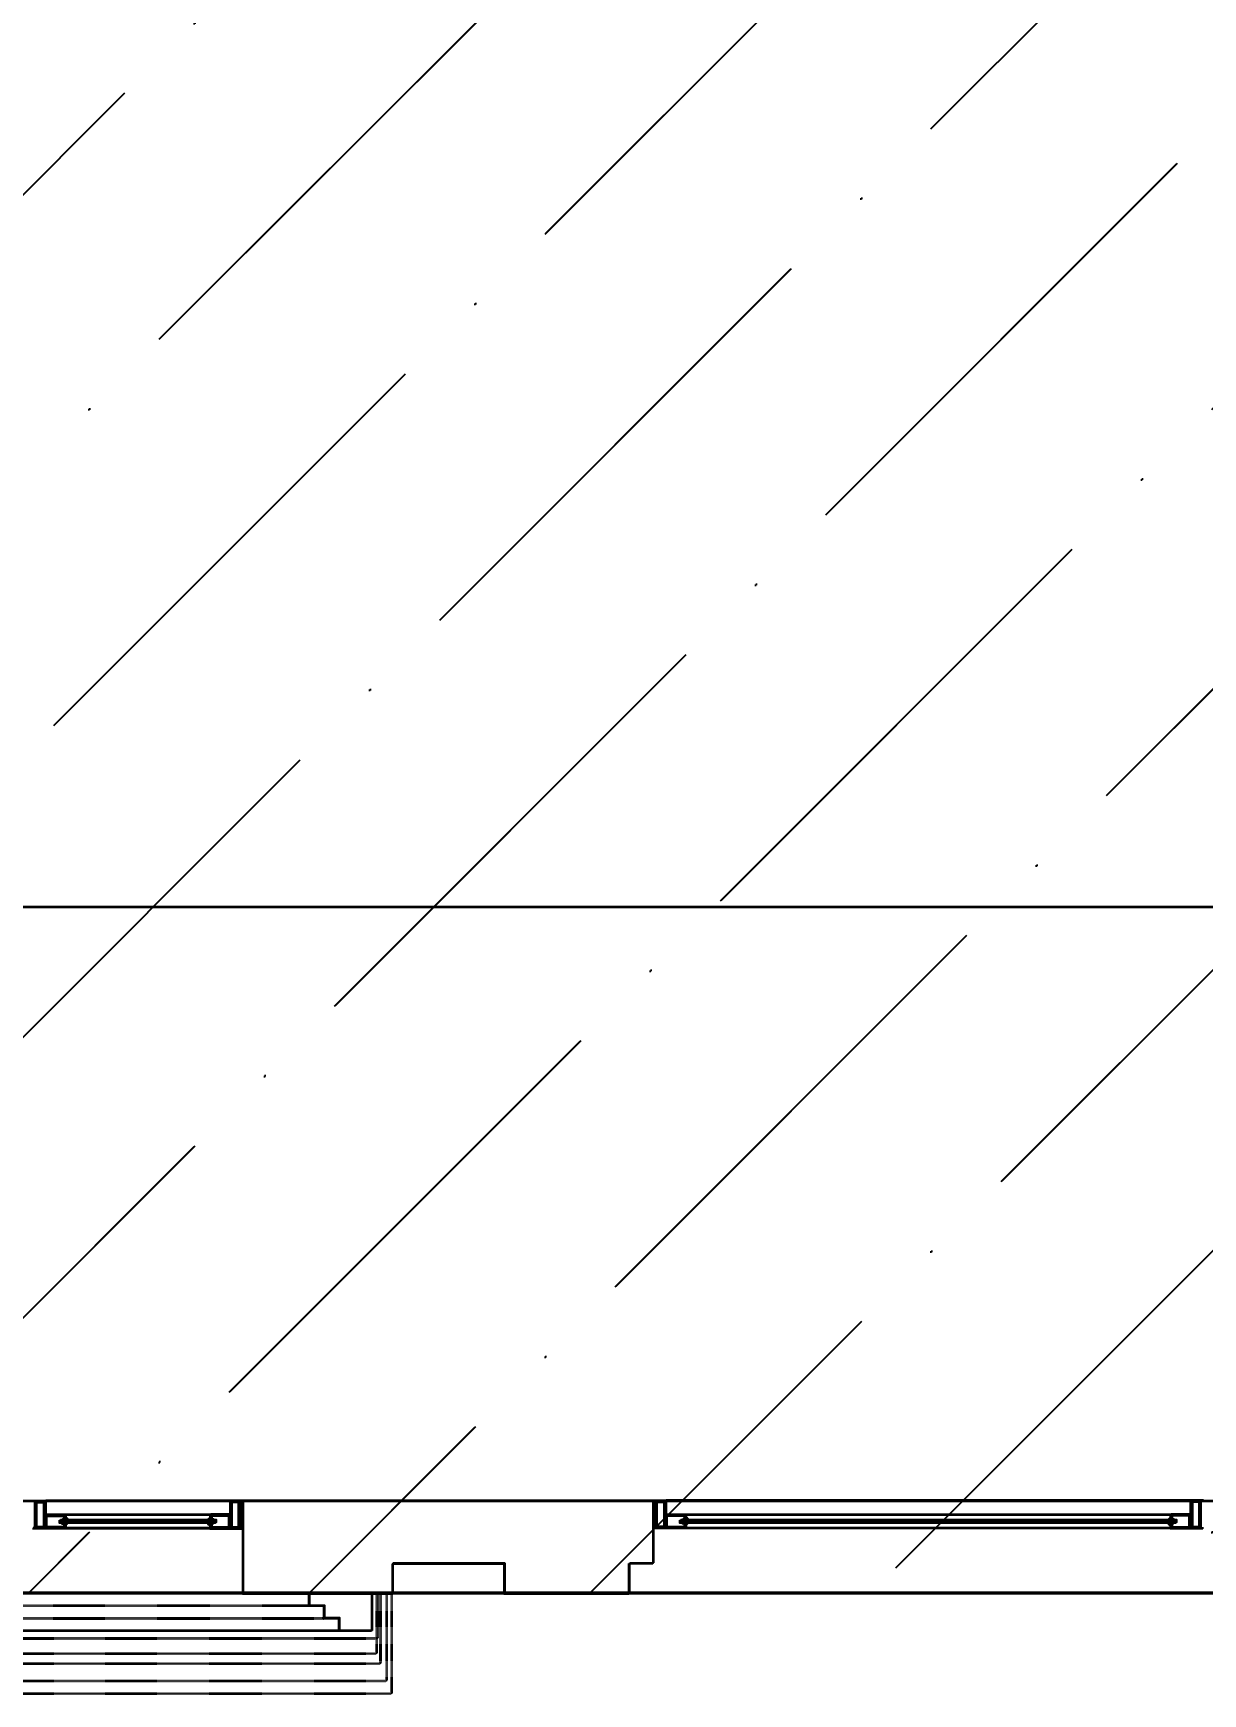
# Model space of a CAD drawing. Header units: inches. Extents: x 4821 to 127877, y 58012 to 433683.
# Drawn here: x 37113 to 41791, y 68505 to 75144 of the extents above; entities that cross this region are included whole.
import ezdxf

# ---------------------------------------------------------------- set-up
doc = ezdxf.new("R2010")
doc.units = ezdxf.units.IN
doc.header["$MEASUREMENT"] = 0
doc.linetypes.add('104-TYPICAL FLOOR$0$HIDDEN', pattern=[0.375, 0.25, -0.125])
for name, color, linetype in [('A-ANNO-DIMS', 90, 'Continuous'), ('A-ELV', 11, 'Continuous'), ('A-LIN-10', 8, 'Continuous'), ('A-WAL-CMU', 7, 'Continuous'), ('A-WALL', 53, 'Continuous'), ('A-WIN', 141, 'Continuous'), ('HA', 9, 'Continuous')]:
    doc.layers.add(name, color=color, linetype=linetype)
doc.styles.add('T25-100', font='calibri.ttf', dxfattribs={"width": 0.8, "height": 250})
doc.styles.add('T25-200', font='calibri.ttf', dxfattribs={"width": 0.8, "height": 500})
doc.dimstyles.new('D100', dxfattribs={"dimtxt": 250, "dimasz": 100, "dimexe": 0.18, "dimexo": 0.0625, "dimgap": 90, "dimtad": 1, "dimdec": 0, "dimrnd": 5, "dimzin": 9, "dimdsep": 46, "dimtxsty": 'T25-100', "dimblk": 'ARCHTICK', "dimcen": 90, "dimse1": 1, "dimse2": 1, "dimclrd": 256, "dimclre": 90, "dimclrt": 7, "dimazin": 0, "dimtfac": 200, "dimtdec": 0, "dimtofl": 0, "dimtmove": 2, "dimatfit": 3, "dimldrblk": 'DOT', "dimfxl": 1, "dimtolj": 1, "dimarcsym": 0})

# ---------------------------------------------------------------- blocks, each defined once
blk = doc.blocks.new('nn win')
for points in [[(1073782.3, -1333384.7, 0.506094), (1073772.7, -1333379.1), (1073772.7, -1333381.8), (1073761.4, -1333381.8), (1073761.4, -1333384.7)], [(1073782.3, -1333396.7, -0.506094), (1073772.7, -1333402.3), (1073772.7, -1333399.7), (1073761.4, -1333399.7), (1073761.4, -1333396.7)], [(1074343.1, -1333384.7, -0.506094), (1074352.7, -1333379.1), (1074352.7, -1333381.8), (1074364, -1333381.8), (1074364, -1333384.7)], [(1074343.1, -1333396.7, 0.506094), (1074352.7, -1333402.3), (1074352.7, -1333399.7), (1074364, -1333399.7), (1074364, -1333396.7)]]:
    blk.add_hatch(color=2).paths.add_polyline_path(points)
at = {"color": 2}
for p, q in [((1073652.7, -1333363.2, -517.5), (1073642.7, -1333363.2, -517.5)), ((1074472.7, -1333363.2, -517.5), (1074482.7, -1333363.2, -517.5)), ((1073642.7, -1333473.2, -517.5), (1073652.7, -1333473.2, -517.5)), ((1074482.7, -1333473.2, -517.5), (1074472.7, -1333473.2, -517.5))]:
    blk.add_line(p, q, dxfattribs=at)
for p, q in [((1074352.7, -1333363.2, 517.5), (1073772.7, -1333363.2, -517.5)), ((1073772.7, -1333418.2, -517.5), (1074352.7, -1333418.2, 517.5)), ((1074432.7, -1333473.2, 703), (1073692.7, -1333473.2, -517.5))]:
    blk.add_line(p, q)
at = {"color": 2, "elevation": 1035}
for points in [[(1073652.7, -1333473.2), (1073692.7, -1333473.2), (1073692.7, -1333363.2), (1073692.7, -1333363.2), (1073692.7, -1333363.2), (1073652.7, -1333363.2)], [(1074472.7, -1333473.2), (1074432.7, -1333473.2), (1074432.7, -1333363.2), (1074432.7, -1333363.2), (1074432.7, -1333363.2), (1074472.7, -1333363.2)]]:
    blk.add_lwpolyline(points, close=True, dxfattribs=at)
at = {"color": 9, "elevation": 1035}
for points in [[(1073657.7, -1333468.2), (1073687.7, -1333468.2), (1073687.7, -1333368.2), (1073657.7, -1333368.2)], [(1074467.7, -1333468.2), (1074437.7, -1333468.2), (1074437.7, -1333368.2), (1074467.7, -1333368.2)]]:
    blk.add_lwpolyline(points, close=True, dxfattribs=at)
at = {"color": 2}
for points, elevation in [([(1073772.7, -1333384.7), (1073772.7, -1333363.2), (1073692.7, -1333363.2), (1073692.7, -1333418.2), (1073772.7, -1333418.2), (1073772.7, -1333396.7)], -517.5), ([(1074352.7, -1333384.7), (1074352.7, -1333363.2), (1074432.7, -1333363.2), (1074432.7, -1333418.2), (1074352.7, -1333418.2), (1074352.7, -1333396.7)], 517.5)]:
    blk.add_lwpolyline(points, dxfattribs=dict(at, elevation=elevation))
at = {"color": 9}
for points, elevation in [([(1073768.2, -1333384.7), (1073768.2, -1333367.7), (1073697.2, -1333367.7), (1073697.2, -1333413.7), (1073768.2, -1333413.7), (1073768.2, -1333396.7)], -517.5), ([(1074357.2, -1333384.7), (1074357.2, -1333367.7), (1074428.2, -1333367.7), (1074428.2, -1333413.7), (1074357.2, -1333413.7), (1074357.2, -1333396.7)], 517.5)]:
    blk.add_lwpolyline(points, dxfattribs=dict(at, elevation=elevation))
at = {"elevation": 1035}
blk.add_lwpolyline([(1073751.4, -1333396.7), (1074374, -1333396.7), (1074374, -1333384.7), (1073751.4, -1333384.7)], close=True, dxfattribs=at)
at = {"color": 2, "elevation": 1035}
for points in [[(1073782.3, -1333384.7, 0.506094), (1073772.7, -1333379.1), (1073772.7, -1333381.8), (1073761.4, -1333381.8), (1073761.4, -1333384.7)], [(1073782.3, -1333396.7, -0.506094), (1073772.7, -1333402.3), (1073772.7, -1333399.7), (1073761.4, -1333399.7), (1073761.4, -1333396.7)], [(1074343.1, -1333384.7, -0.506094), (1074352.7, -1333379.1), (1074352.7, -1333381.8), (1074364, -1333381.8), (1074364, -1333384.7)], [(1074343.1, -1333396.7, 0.506094), (1074352.7, -1333402.3), (1074352.7, -1333399.7), (1074364, -1333399.7), (1074364, -1333396.7)]]:
    blk.add_lwpolyline(points, format="xyb", close=True, dxfattribs=at)
blk = doc.blocks.new('kr')
at = {"layer": 'A-ELV'}
blk.add_line((1023877.5, -1333095), (1020301.6, -1333095, 0), dxfattribs=at)
at = {"layer": 'A-ELV', "elevation": 0}
blk.add_lwpolyline([(1020171.6, -1333095), (1020301.6, -1333095), (1020301.6, -1333145), (1020361.6, -1333145), (1020361.6, -1333195), (1020421.6, -1333195), (1020421.6, -1333245), (1020171.6, -1333245), (1020171.6, -1333095)], dxfattribs=at)
at = {"layer": 'A-ELV'}
blk.add_lwpolyline([(1024007.5, -1333095), (1023877.5, -1333095), (1023877.5, -1333145), (1023817.5, -1333145), (1023817.5, -1333195), (1023757.5, -1333195), (1023757.5, -1333245), (1024007.5, -1333245), (1024007.5, -1333095)], dxfattribs=at)
at = {"layer": 'A-LIN-10', "linetype": '104-TYPICAL FLOOR$0$HIDDEN', "ltscale": 0.4}
for p, q in [((1020091.2, -1332845, 0), (1020091.2, -1333245, 0)), ((1022307.5, -1332845), (1020091.2, -1332845, 0)), ((1020111.2, -1332895, 0), (1020111.2, -1333245, 0)), ((1022307.5, -1332895), (1020111.2, -1332895, 0)), ((1022307.5, -1332845), (1024087.8, -1332845)), ((1022307.5, -1332895), (1024067.8, -1332895)), ((1024067.8, -1332895), (1024067.8, -1333245)), ((1024087.8, -1332845), (1024087.8, -1333245)), ((1022307.5, -1332965), (1020136.2, -1332965, 0)), ((1020136.2, -1332965, 0), (1020136.2, -1333245, 0)), ((1022307.5, -1332965), (1024042.8, -1332965)), ((1024042.8, -1332965), (1024042.8, -1333245)), ((1020136.2, -1333005, 0), (1020136.2, -1333245, 0)), ((1022307.5, -1333005), (1020151.2, -1333005, 0)), ((1020151.2, -1333005, 0), (1020151.2, -1333245, 0)), ((1022307.5, -1333005), (1024027.8, -1333005)), ((1024027.8, -1333005), (1024027.8, -1333245)), ((1024042.8, -1333005), (1024042.8, -1333245)), ((1020146.6, -1333065, 0), (1020146.6, -1333245, 0)), ((1022307.5, -1333065), (1020146.6, -1333065, 0)), ((1022307.5, -1333065), (1024032.5, -1333065)), ((1024032.5, -1333065), (1024032.5, -1333245)), ((1020361.6, -1333145, 0), (1023817.5, -1333145)), ((1023757.5, -1333195), (1020421.6, -1333195, 0))]:
    blk.add_line(p, q, dxfattribs=at)
blk = doc.blocks.new('n win')
for points in [[(1070203.3, -1333384.7, 0.506094), (1070193.7, -1333379.1), (1070193.7, -1333381.8), (1070182.4, -1333381.8), (1070182.4, -1333384.7)], [(1070203.3, -1333396.7, -0.506094), (1070193.7, -1333402.3), (1070193.7, -1333399.7), (1070182.4, -1333399.7), (1070182.4, -1333396.7)], [(1072124.1, -1333384.7, -0.506094), (1072133.7, -1333379.1), (1072133.7, -1333381.8), (1072145, -1333381.8), (1072145, -1333384.7)], [(1072124.1, -1333396.7, 0.506094), (1072133.7, -1333402.3), (1072133.7, -1333399.7), (1072145, -1333399.7), (1072145, -1333396.7)]]:
    blk.add_hatch(color=2).paths.add_polyline_path(points)
at = {"color": 2}
for p, q in [((1070073.7, -1333363.2, 0), (1070063.7, -1333363.2, 0)), ((1072253.7, -1333363.2, 0), (1072263.7, -1333363.2, 0)), ((1070063.7, -1333473.2, 0), (1070073.7, -1333473.2, 0)), ((1072263.7, -1333473.2, 0), (1072253.7, -1333473.2, 0))]:
    blk.add_line(p, q, dxfattribs=at)
for p, q in [((1072133.7, -1333363.2, 1035), (1070193.7, -1333363.2, 0)), ((1070193.7, -1333418.2, 0), (1072133.7, -1333418.2, 1035)), ((1072213.7, -1333473.2, 1220.5), (1070113.7, -1333473.2, 0))]:
    blk.add_line(p, q)
at = {"color": 2, "elevation": 1035}
for points in [[(1070073.7, -1333473.2), (1070113.7, -1333473.2), (1070113.7, -1333363.2), (1070113.7, -1333363.2), (1070113.7, -1333363.2), (1070073.7, -1333363.2)], [(1072253.7, -1333473.2), (1072213.7, -1333473.2), (1072213.7, -1333363.2), (1072213.7, -1333363.2), (1072213.7, -1333363.2), (1072253.7, -1333363.2)]]:
    blk.add_lwpolyline(points, close=True, dxfattribs=at)
at = {"color": 9, "elevation": 1035}
for points in [[(1070078.7, -1333468.2), (1070108.7, -1333468.2), (1070108.7, -1333368.2), (1070078.7, -1333368.2)], [(1072248.7, -1333468.2), (1072218.7, -1333468.2), (1072218.7, -1333368.2), (1072248.7, -1333368.2)]]:
    blk.add_lwpolyline(points, close=True, dxfattribs=at)
at = {"color": 2}
for points, elevation in [([(1070193.7, -1333384.7), (1070193.7, -1333363.2), (1070113.7, -1333363.2), (1070113.7, -1333418.2), (1070193.7, -1333418.2), (1070193.7, -1333396.7)], 0), ([(1072133.7, -1333384.7), (1072133.7, -1333363.2), (1072213.7, -1333363.2), (1072213.7, -1333418.2), (1072133.7, -1333418.2), (1072133.7, -1333396.7)], 1035)]:
    blk.add_lwpolyline(points, dxfattribs=dict(at, elevation=elevation))
at = {"color": 9}
for points, elevation in [([(1070189.2, -1333384.7), (1070189.2, -1333367.7), (1070118.2, -1333367.7), (1070118.2, -1333413.7), (1070189.2, -1333413.7), (1070189.2, -1333396.7)], 0), ([(1072138.2, -1333384.7), (1072138.2, -1333367.7), (1072209.2, -1333367.7), (1072209.2, -1333413.7), (1072138.2, -1333413.7), (1072138.2, -1333396.7)], 1035)]:
    blk.add_lwpolyline(points, dxfattribs=dict(at, elevation=elevation))
at = {"elevation": 1035}
blk.add_lwpolyline([(1070172.4, -1333396.7), (1072155, -1333396.7), (1072155, -1333384.7), (1070172.4, -1333384.7)], close=True, dxfattribs=at)
at = {"color": 2, "elevation": 1035}
for points in [[(1070203.3, -1333384.7, 0.506094), (1070193.7, -1333379.1), (1070193.7, -1333381.8), (1070182.4, -1333381.8), (1070182.4, -1333384.7)], [(1070203.3, -1333396.7, -0.506094), (1070193.7, -1333402.3), (1070193.7, -1333399.7), (1070182.4, -1333399.7), (1070182.4, -1333396.7)], [(1072124.1, -1333384.7, -0.506094), (1072133.7, -1333379.1), (1072133.7, -1333381.8), (1072145, -1333381.8), (1072145, -1333384.7)], [(1072124.1, -1333396.7, 0.506094), (1072133.7, -1333402.3), (1072133.7, -1333399.7), (1072145, -1333399.7), (1072145, -1333396.7)]]:
    blk.add_lwpolyline(points, format="xyb", close=True, dxfattribs=at)
blk = doc.blocks.new('FIRST SLAB EDGE')
at = {"layer": 'A-WAL-CMU'}
for p, q in [((1152658.9, -1741564.8, 0), (1151017.7, -1741564.8, 0)), ((1151017.7, -1741564.8, 0), (1151017.7, -1741934.8, 0)), ((1151617.7, -1741934.8, 0), (1151617.7, -1741814.8, 0)), ((1151617.7, -1741814.8, 0), (1152063.7, -1741814.8, 0)), ((1152063.7, -1741814.8, 0), (1152063.7, -1741934.8, 0)), ((1152563.7, -1741934.8, 0), (1152563.7, -1741814.3, 0)), ((1152563.7, -1741814.3, 0), (1152658.9, -1741814.3, 0)), ((1151017.7, -1741934.8, 0), (1151617.7, -1741934.8, 0)), ((1152063.7, -1741934.8, 0), (1152563.7, -1741934.8, 0))]:
    blk.add_line(p, q, dxfattribs=at)
at = {"layer": 'A-WAL-CMU', "elevation": 0}
blk.add_lwpolyline([(1152658.9, -1741564.3), (1152658.9, -1741814.3)], dxfattribs=at)
at = {"layer": 'A-WAL-CMU', "xscale": -1, "rotation": 180}
blk.add_blockref('kr', (127526.3, -3075179.8, 848.3), dxfattribs=at)
at = {"layer": 'A-WIN', "xscale": -1, "rotation": 180}
for name, p in [('nn win', (76535.1, -3075038, 0)), ('n win', (82595.2, -3075037.5, 0))]:
    blk.add_blockref(name, p, dxfattribs=at)
blk = doc.blocks.new('_ArchTick')
at = {"color": 0, "linetype": 'ByBlock', "const_width": 0.15}
blk.add_lwpolyline([(-0.5, -0.5), (0.5, 0.5)], dxfattribs=at)
blk = doc.blocks.new('*D186')
at = {"layer": 'A-ANNO-DIMS', "lineweight": -2, "transparency": 16777216}
blk.add_line((49409.1, 82279), (49409.1, 69277.5), dxfattribs=at)
at = {"layer": 'Defpoints', "color": 0, "transparency": 16777216}
for p in [(38708.8, 82279, 0), (38773.7, 69277.5, 0), (49409.1, 69277.5)]:
    blk.add_point(p, dxfattribs=at)
at = {"layer": 'A-ANNO-DIMS', "lineweight": -2, "transparency": 16777216, "xscale": 100, "yscale": 100, "zscale": 100}
for p, rotation in [((49409.1, 82279), 90), ((49409.1, 69277.5), 270)]:
    blk.add_blockref('_ArchTick', p, dxfattribs=dict(at, rotation=rotation))
at = {"layer": 'A-ANNO-DIMS', "color": 7, "transparency": 16777216, "insert": (49062.9, 75778.2), "char_height": 500, "attachment_point": 5, "rotation": 90, "style": 'T25-200'}
blk.add_mtext('\\A1;13000', dxfattribs=at)
blk = doc.blocks.new('_Dot')
at = {"lineweight": -2}
blk.add_line((-0.5, 0), (-1, 0), dxfattribs=at)
at = {"const_width": 0.5}
blk.add_lwpolyline([(-0.25, 0, 1), (0.25, 0, 1)], format="xyb", close=True, dxfattribs=at)
blk = doc.blocks.new('*D187')
at = {"layer": 'A-ANNO-DIMS', "lineweight": -2, "transparency": 16777216}
blk.add_line((34803.1, 71652.5), (50728.1, 71652.5), dxfattribs=at)
at = {"layer": 'Defpoints', "color": 0, "transparency": 16777216}
for p in [(50728.1, 71652.5), (34803.1, 71534.5, 1209.3), (50728.1, 71513.2)]:
    blk.add_point(p, dxfattribs=at)
at = {"layer": 'A-ANNO-DIMS', "lineweight": -2, "transparency": 16777216, "xscale": 100, "yscale": 100, "zscale": 100, "rotation": 180}
blk.add_blockref('_ArchTick', (34803.1, 71652.5), dxfattribs=at)
at = {"layer": 'A-ANNO-DIMS', "lineweight": -2, "transparency": 16777216, "xscale": 100, "yscale": 100, "zscale": 100}
blk.add_blockref('_ArchTick', (50728.1, 71652.5), dxfattribs=at)
at = {"layer": 'A-ANNO-DIMS', "color": 7, "transparency": 16777216, "insert": (42765.6, 71998.6), "char_height": 500, "attachment_point": 5, "style": 'T25-200'}
blk.add_mtext('\\A1;15925', dxfattribs=at)
blk = doc.blocks.new('*D341')
at = {"layer": 'A-ANNO-DIMS', "lineweight": -2, "transparency": 16777216}
blk.add_line((49405.7, 82276), (49405.7, 69274.5), dxfattribs=at)
at = {"layer": 'Defpoints', "color": 0, "transparency": 16777216}
for p in [(38705.4, 82276, 0), (38770.3, 69274.5, 0), (49405.7, 69274.5)]:
    blk.add_point(p, dxfattribs=at)
at = {"layer": 'A-ANNO-DIMS', "lineweight": -2, "transparency": 16777216, "xscale": 100, "yscale": 100, "zscale": 100}
for p, rotation in [((49405.7, 82276), 90), ((49405.7, 69274.5), 270)]:
    blk.add_blockref('_ArchTick', p, dxfattribs=dict(at, rotation=rotation))
at = {"layer": 'A-ANNO-DIMS', "color": 7, "transparency": 16777216, "insert": (49059.5, 75775.3), "char_height": 500, "attachment_point": 5, "rotation": 90, "style": 'T25-200'}
blk.add_mtext('\\A1;13000', dxfattribs=at)
blk = doc.blocks.new('*D342')
at = {"layer": 'A-ANNO-DIMS', "lineweight": -2, "transparency": 16777216}
blk.add_line((34799.7, 71649.5), (50724.7, 71649.5), dxfattribs=at)
at = {"layer": 'Defpoints', "color": 0, "transparency": 16777216}
for p in [(50724.7, 71649.5), (34799.7, 71531.5, 1209.3), (50724.7, 71510.2)]:
    blk.add_point(p, dxfattribs=at)
at = {"layer": 'A-ANNO-DIMS', "lineweight": -2, "transparency": 16777216, "xscale": 100, "yscale": 100, "zscale": 100, "rotation": 180}
blk.add_blockref('_ArchTick', (34799.7, 71649.5), dxfattribs=at)
at = {"layer": 'A-ANNO-DIMS', "lineweight": -2, "transparency": 16777216, "xscale": 100, "yscale": 100, "zscale": 100}
blk.add_blockref('_ArchTick', (50724.7, 71649.5), dxfattribs=at)
at = {"layer": 'A-ANNO-DIMS', "color": 7, "transparency": 16777216, "insert": (42762.2, 71995.6), "char_height": 500, "attachment_point": 5, "style": 'T25-200'}
blk.add_mtext('\\A1;15925', dxfattribs=at)

msp = doc.modelspace()

# ---------------------------------------------------------------- hatches: boundary and pattern name
at = {"layer": 'A-WALL'}
h = msp.add_hatch(dxfattribs=at)
h.set_pattern_fill('ANSI36', color=5, scale=250)
h.set_pattern_definition([(45, (-965085.9, -3816.7), (420.9495, 1543.4815), [1984.375, -396.875, 0, -396.875])])
h.paths.add_polyline_path([(82875.6, 80853.3), (80097.5, 80853.3), (80097.5, 82525.9), (66209.9, 82525.9), (66209.9, 68904.5), (82875.6, 68904.5)])
h.paths.add_polyline_path([(51096.6, 82525.9), (37209, 82525.9), (37209, 80853.3), (34431, 80853.3), (34431, 68904.5), (51096.6, 68904.5)])
h = msp.add_hatch(dxfattribs=at)
h.set_pattern_fill('ANSI36', color=5, scale=250)
h.set_pattern_definition([(45, (-965082.5, -3813.7), (420.9495, 1543.4815), [1984.375, -396.875, 0, -396.875])])
h.paths.add_polyline_path([(82879, 80856.3), (80100.9, 80856.3), (80100.9, 82528.8), (66213.3, 82528.8), (66213.3, 68907.5), (82879, 68907.5)])
h.paths.add_polyline_path([(51100, 82528.8), (37212.4, 82528.8), (37212.4, 80856.3), (34434.4, 80856.3), (34434.4, 68907.5), (51100, 68907.5)])

# ---------------------------------------------------------------- linework, layer by layer
for points in [[(82874.9, 99395.9), (82875, 89400.9), (87604.3, 89400.9), (87604.3, 80603.3), (82874.3, 80603.3), (82874.9, 68904.5), (66209.3, 68904.5), (66209.3, 82275.8), (51096, 82275.8), (51096, 68904.5), (34429, 68904.5), (34429.7, 80603.3), (29699.4, 80603.3), (29696.7, 89400.8), (34429.7, 89400.9), (34429.7, 99395.9), (82874.9, 99395.9)], [(82878.3, 99398.8), (82878.3, 89403.9), (87607.7, 89403.9), (87607.7, 80606.3), (82877.7, 80606.3), (82878.3, 68907.5), (66212.7, 68907.5), (66212.7, 82278.8), (51099.4, 82278.8), (51099.4, 68907.5), (34432.4, 68907.5), (34433.1, 80606.3), (29702.8, 80606.3), (29700.1, 89403.8), (34433.1, 89403.9), (34433.1, 99398.8), (82878.3, 99398.8)]]:
    msp.add_lwpolyline(points, dxfattribs=at)
at = {"layer": 'A-WALL', "elevation": 0}
for points in [[(51096, 68904.5), (34430.4, 68904.5), (34430.4, 80853.3), (37208.4, 80853.3), (37208.4, 82525.9), (51096, 82525.9), (51096, 68904.5)], [(51099.4, 68907.5), (34433.8, 68907.5), (34433.8, 80856.3), (37211.8, 80856.3), (37211.8, 82528.8), (51099.4, 82528.8), (51099.4, 68907.5)], [(50008.3, 82275.9), (45236.7, 82275.9), (45236.6, 80955.9), (43050.9, 80955.9), (43051, 79625.9), (42251, 79625.9), (42251, 80425.9), (42282.5, 80425.9), (42282.5, 82275.9), (37208.4, 82289), (37208.4, 80603.3), (34801, 80603.3), (34801, 71375.9), (35226, 71375.9), (35226, 70675.9), (34801, 70675.9), (34800.4, 69274.5), (50726, 69274.5)], [(50011.7, 82278.9), (45240.1, 82278.9), (45240, 80958.9), (43054.3, 80958.9), (43054.4, 79628.8), (42254.4, 79628.8), (42254.4, 80428.8), (42285.9, 80428.8), (42285.9, 82278.8), (37211.8, 82292), (37211.8, 80606.3), (34804.4, 80606.3), (34804.4, 71378.8), (35229.4, 71378.8), (35229.4, 70678.8), (34804.4, 70678.8), (34803.8, 69277.5), (50729.4, 69277.5)]]:
    msp.add_lwpolyline(points, dxfattribs=at)
at = {"layer": 'HA', "elevation": 0}
for points in [[(51096, 68904.5), (34430.4, 68904.5), (34430.4, 80603.3), (29699.4, 80603.3), (29698.8, 89398.6), (34429.7, 89398.6), (34429.7, 99395.9), (82874.9, 99395.9), (82875, 89400.9), (87604.3, 89400.9), (87575.6, 80603.3), (82874.9, 80603.3), (82874.9, 68904.5), (34429, 68907.1)], [(51099.4, 68907.5), (34433.8, 68907.5), (34433.8, 80606.3), (29702.8, 80606.3), (29702.2, 89401.6), (34433.1, 89401.6), (34433.1, 99398.8), (82878.3, 99398.8), (82878.3, 89403.9), (87607.7, 89403.9), (87579, 80606.3), (82878.3, 80606.3), (82878.3, 68907.5), (34432.4, 68910.1)]]:
    msp.add_lwpolyline(points, dxfattribs=at)

# ---------------------------------------------------------------- block references
at = {"layer": 'A-WAL-CMU'}
for p in [(-1113068, 1810839.4, 0), (-1113064.6, 1810842.4, 0)]:
    msp.add_blockref('FIRST SLAB EDGE', p, dxfattribs=at)

# ---------------------------------------------------------------- dimensions: what is measured, and where the dimension line sits
at = {"layer": 'A-ANNO-DIMS'}
for base, p1, p2, picture, middle in [((49405.6744, 69274.5455, -0.0005), (38705.4129, 82275.9808, 0.0005), (38770.2928, 69274.5455), '*D341', (49059.5205, 75775.2632, -0.0005)), ((49409.0743, 69277.529, -0.0005), (38708.8128, 82278.9642, 0.0005), (38773.6927, 69277.529), '*D186', (49062.9204, 75778.2466, -0.0005))]:
    dim = msp.add_linear_dim(base=base, p1=p1, p2=p2, angle=90, dimstyle='D100', override={"dimtxt": 1000, "dimtxsty": 'T25-200'}, dxfattribs=at)
    dim.commit()
    dim.dimension.update_dxf_attribs({"geometry": picture, "text_midpoint": middle})
for base, p1, p2, picture, middle in [((50724.7, 71649.5, 0), (34799.7, 71531.5, 1209.3), (50724.7, 71510.2, 0), '*D342', (42762.2, 71995.6, 0)), ((50728.1, 71652.5, 0), (34803.1, 71534.5, 1209.3), (50728.1, 71513.2, 0), '*D187', (42765.6, 71998.6, 0))]:
    dim = msp.add_linear_dim(base=base, p1=p1, p2=p2, dimstyle='D100', override={"dimtxt": 1000, "dimtxsty": 'T25-200'}, dxfattribs=at)
    dim.commit()
    dim.dimension.update_dxf_attribs({"geometry": picture, "text_midpoint": middle})

doc.saveas('drawing.dxf')
